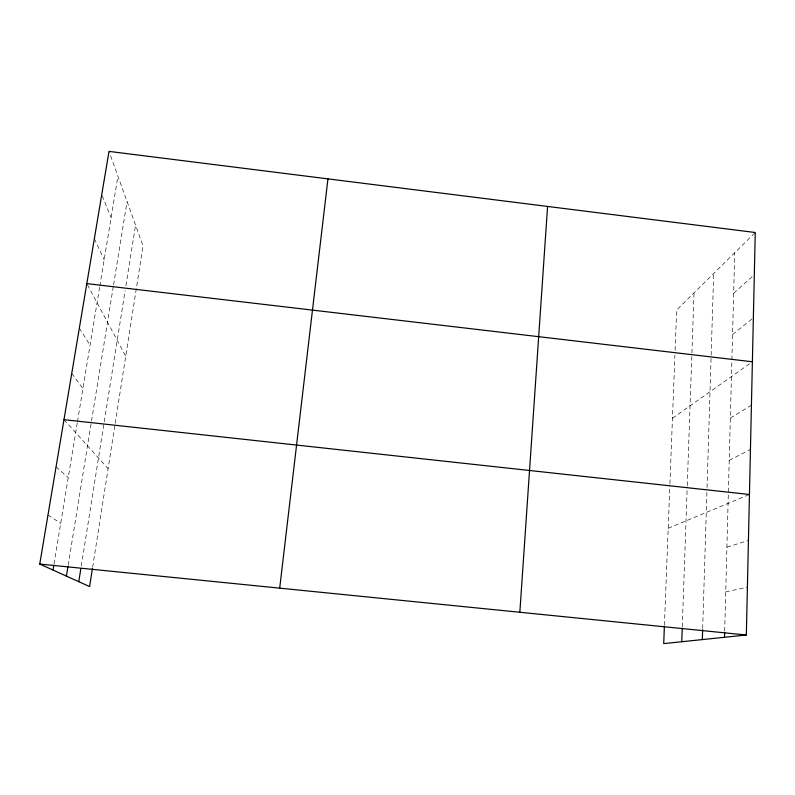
<?xml version="1.0" encoding="UTF-8"?>
<svg xmlns="http://www.w3.org/2000/svg" width="795" height="795" viewBox="0 0 795 795"><rect width="100%" height="100%" fill="white"/><g stroke="black" fill="none" stroke-linecap="round" stroke-linejoin="round"><path stroke-width="0.6" stroke-dasharray="3.98 2.98" d="M724.682 631.131L734.729 252.731M702.671 628.497L707.003 488.885M707.043 487.653L711.108 356.488M711.147 355.276L713.691 273.49M682.279 626.838L687.208 486.779M687.258 485.556L691.879 354.192M691.918 352.98L694.035 292.868M664.421 625.307L669.877 484.93M669.917 483.708L674.915 355.136M675.104 350.327L676.664 309.99L755.25 232.508M92.647 567.203L115.017 424.54M115.205 423.338L143.04 245.903L109.412 152.521M81.269 566.11L125.143 290.503M125.908 285.693L135.557 225.124M68.151 565.344L113.367 286.121M113.566 284.918L127.061 201.542M53.98 564.053L77.274 422.821M77.473 421.598L99.623 287.234M99.822 286.031L117.938 176.192M733.656 293.276L754.316 274.792M732.563 334.546L753.362 317.871M672.461 418.25L752.388 361.775M730.337 418.091L751.424 405.192M729.224 460.355L750.45 449.423M668.188 528.297L748.324 494.967M726.918 547.198L748.433 540.431M725.726 591.828L747.399 587.257M47.988 514.961L60.688 523.358M56.067 466.834L68.241 477.557M63.988 419.671L108.1 468.643M71.749 373.421L82.928 388.526M79.351 328.077L90.064 345.239M87.39 284.67L125.729 356.269M94.357 238.669L104.155 259.776M102.227 195.759L111.111 217.592"/><path stroke-width="1.19" d="M664.372 626.53L663.716 643.612L746.336 635.006L755.25 232.508L109.004 151.388L39.75 564.062L89.606 586.571L92.449 568.415M724.523 637.272L724.652 632.363M702.323 639.587L702.631 629.729M681.762 641.734L682.239 628.08M519.841 612.259L547.586 206.442M279.701 588.151L327.947 178.865M78.785 581.692L80.881 568.505M66.402 576.097L67.953 566.537M52.997 570.045L53.782 565.255M39.75 564.062L746.336 635.006M63.988 419.671L749.447 494.49M86.814 283.606L752.388 361.775"/></g></svg>
